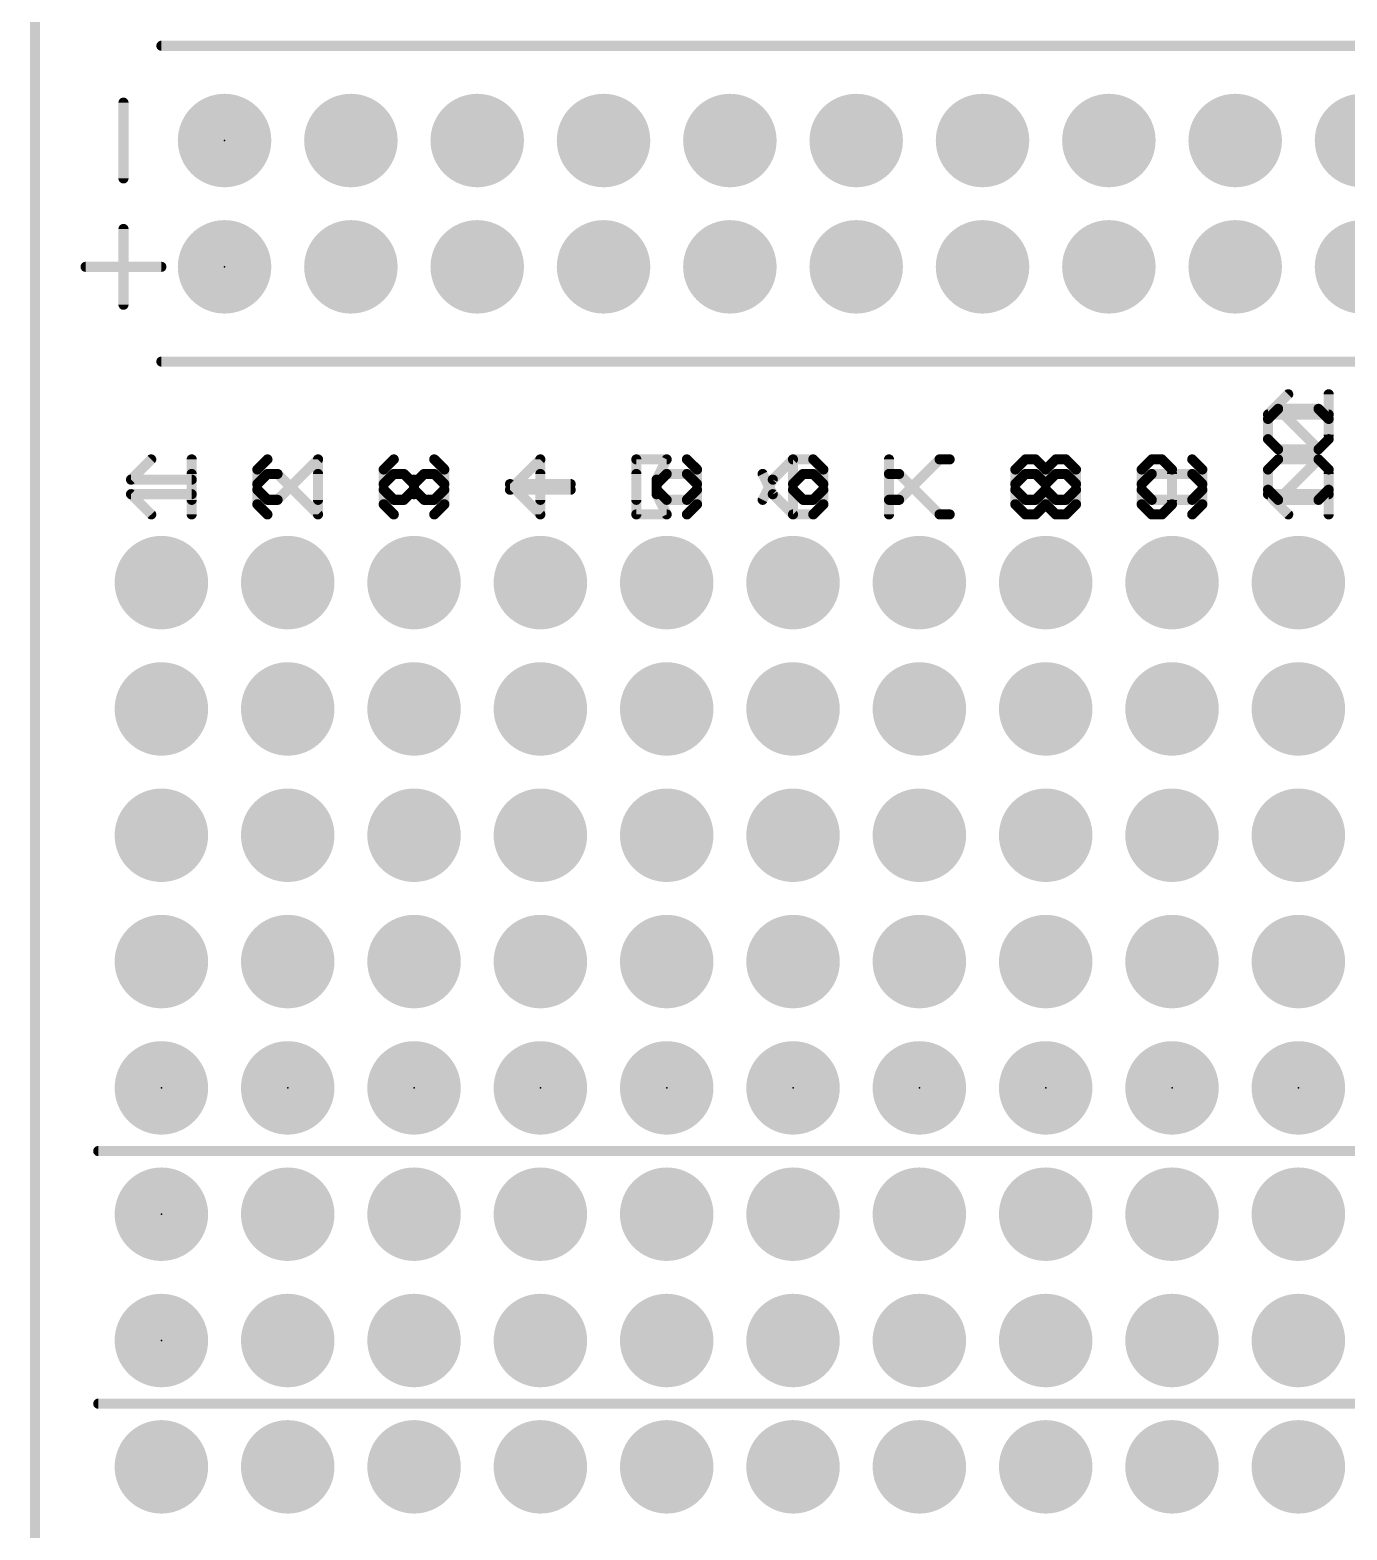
# Model space of a CAD drawing. Extents: x 0 to 108, y -11 to 121.
# Drawn here: x -0.1 to 26.38, y 46.99 to 77.15 of the extents above; entities that cross this region are included whole.
import ezdxf

# ---------------------------------------------------------------- set-up
doc = ezdxf.new("R2010")
doc.units = 0
for name, color, linetype in [('17', 110, 'CONTINUOUS'), ('20', 53, 'CONTINUOUS'), ('21', 41, 'CONTINUOUS'), ('22', 40, 'CONTINUOUS'), ('23', 53, 'CONTINUOUS'), ('51', 53, 'CONTINUOUS')]:
    doc.layers.add(name, color=color, linetype=linetype)

# ---------------------------------------------------------------- blocks, each defined once
blk = doc.blocks.new('RECT')
blk.add_solid([(-0.5, -0.5), (0.5, -0.5), (-0.5, 0.5), (0.5, 0.5)])
blk = doc.blocks.new('ROUNDP')
at = {"const_width": 0.5}
blk.add_lwpolyline([(0, -0.25, 1), (0, 0.25, 1), (0, -0.25)], format="xyb", dxfattribs=at)

msp = doc.modelspace()

# ---------------------------------------------------------------- linework, layer by layer
at = {"layer": '20', "const_width": 0.2032}
msp.add_lwpolyline([(0, 102.344), (0, 22.1161)], dxfattribs=at)
at = {"layer": '21', "const_width": 0.2032}
for points in [[(78.74, 76.835), (2.54, 76.835)], [(1.778, 75.692), (1.778, 74.168)], [(1.778, 73.152), (1.778, 71.628)], [(1.016, 72.39), (2.54, 72.39)], [(78.74, 70.485), (2.54, 70.485)], [(24.7894, 69.3314), (24.9927, 69.5348)], [(24.7894, 68.9247), (24.7894, 69.3314)], [(24.9927, 69.5348), (25.8062, 69.5348)], [(25.8062, 68.7213), (24.9927, 69.5348)], [(25.8062, 69.5348), (26.0096, 69.3314)], [(26.0096, 69.3314), (26.0096, 68.9247)], [(24.9927, 68.7213), (24.7894, 68.9247)], [(25.8062, 68.7213), (24.9927, 68.7213)], [(26.0096, 68.9247), (25.8062, 68.7213)], [(3.1496, 67.4116), (3.1496, 68.2251)], [(4.6727, 68.2251), (4.4694, 68.0217)], [(4.8761, 68.2251), (4.6727, 68.2251)], [(5.6896, 67.4116), (4.8761, 68.2251)], [(5.6896, 68.2251), (5.6896, 67.4116)], [(7.0094, 68.0217), (7.2127, 68.2251)], [(7.2127, 68.2251), (7.4161, 68.2251)], [(7.4161, 68.2251), (7.6195, 68.0217)], [(7.6195, 68.0217), (7.8229, 68.2251)], [(7.8229, 68.2251), (8.0262, 68.2251)], [(8.0262, 68.2251), (8.2296, 68.0217)], [(10.1595, 67.4116), (10.1595, 68.2251)], [(12.0894, 68.2251), (12.0894, 67.4116)], [(12.4961, 68.0217), (12.6995, 68.2251)], [(12.6995, 68.2251), (13.1062, 68.2251)], [(13.1062, 68.2251), (13.3096, 68.0217)], [(14.6294, 68.2251), (14.8327, 67.8183)], [(15.4429, 68.2251), (15.2395, 68.0217)], [(15.6462, 68.2251), (15.4429, 68.2251)], [(15.8496, 68.0217), (15.6462, 68.2251)], [(17.1694, 67.4116), (17.1694, 68.2251)], [(17.1694, 68.2251), (17.3727, 68.2251)], [(17.3727, 68.2251), (18.1862, 67.4116)], [(19.7094, 68.0217), (19.9127, 68.2251)], [(19.9127, 68.2251), (20.1161, 68.2251)], [(20.1161, 68.2251), (20.3195, 68.0217)], [(20.3195, 68.0217), (20.5229, 68.2251)], [(20.5229, 68.2251), (20.7262, 68.2251)], [(20.7262, 68.2251), (20.9296, 68.0217)], [(22.4527, 68.2251), (22.2494, 68.0217)], [(23.2662, 68.2251), (22.4527, 68.2251)], [(22.8595, 67.615), (22.8595, 68.2251)], [(23.4696, 68.0217), (23.2662, 68.2251)], [(26.0096, 67.4116), (26.0096, 68.2251)], [(2.3361, 67.4116), (1.9294, 67.8183)], [(1.9294, 67.8183), (3.1496, 67.8183)], [(4.4694, 68.0217), (4.4694, 67.615)], [(7.0094, 67.615), (7.0094, 68.0217)], [(7.6195, 68.0217), (7.6195, 67.8183)], [(8.2296, 68.0217), (8.2296, 67.615)], [(10.7696, 68.0217), (9.5494, 68.0217)], [(9.5494, 68.0217), (10.1595, 67.4116)], [(12.4961, 67.8183), (12.4961, 68.0217)], [(12.6995, 67.4116), (12.4961, 67.8183)], [(13.3096, 68.0217), (13.3096, 67.615)], [(14.8327, 67.8183), (15.2395, 67.4116)], [(15.2395, 68.0217), (15.2395, 67.4116)], [(15.8496, 67.615), (15.8496, 68.0217)], [(19.7094, 67.615), (19.7094, 68.0217)], [(20.3195, 67.615), (20.3195, 68.0217)], [(20.9296, 68.0217), (20.9296, 67.615)], [(22.2494, 68.0217), (22.2494, 67.615)], [(23.4696, 67.615), (23.4696, 68.0217)], [(25.1961, 67.4116), (24.7894, 67.8183)], [(24.7894, 67.8183), (26.0096, 67.8183)], [(4.4694, 67.615), (4.6727, 67.4116)], [(7.2127, 67.4116), (7.0094, 67.615)], [(8.2296, 67.615), (8.0262, 67.4116)], [(13.3096, 67.615), (13.1062, 67.4116)], [(15.6462, 67.4116), (15.8496, 67.615)], [(19.9127, 67.4116), (19.7094, 67.615)], [(20.3195, 67.615), (20.1161, 67.4116)], [(20.5229, 67.4116), (20.3195, 67.615)], [(20.9296, 67.615), (20.7262, 67.4116)], [(22.2494, 67.615), (22.4527, 67.4116)], [(22.6561, 67.4116), (22.8595, 67.615)], [(23.2662, 67.4116), (23.4696, 67.615)], [(12.0894, 67.4116), (12.6995, 67.4116)], [(15.2395, 67.4116), (15.6462, 67.4116)], [(18.1862, 67.4116), (18.3896, 67.4116)], [(20.1161, 67.4116), (19.9127, 67.4116)], [(20.7262, 67.4116), (20.5229, 67.4116)], [(22.4527, 67.4116), (22.6561, 67.4116)], [(77.47, 54.61), (1.27, 54.61)], [(77.47, 49.53), (1.27, 49.53)]]:
    msp.add_lwpolyline(points, dxfattribs=at)
at = {"layer": '21', "const_width": 0.1016}
for points in [[(2.54, 76.8858, 1), (2.54, 76.7842)], [(1.8288, 75.692, 1), (1.7272, 75.692)], [(1.7272, 74.168, 1), (1.8288, 74.168)], [(1.8288, 73.152, 1), (1.7272, 73.152)], [(1.016, 72.4408, 1), (1.016, 72.3392)], [(2.54, 72.3392, 1), (2.54, 72.4408)], [(1.7272, 71.628, 1), (1.8288, 71.628)], [(2.54, 70.5358, 1), (2.54, 70.4342)], [(24.7534, 69.3674, 1), (24.8253, 69.2955)], [(24.8402, 69.3314, 1), (24.7386, 69.3314)], [(24.9927, 69.5856, 1), (24.9927, 69.484)], [(25.0287, 69.5707, 1), (24.9568, 69.4989)], [(25.0287, 69.4989, 1), (24.9568, 69.5707)], [(25.8421, 69.5707, 1), (25.7703, 69.4989)], [(25.8062, 69.484, 1), (25.8062, 69.5856)], [(26.0604, 69.3314, 1), (25.9588, 69.3314)], [(25.9737, 69.2955, 1), (26.0455, 69.3674)], [(24.8253, 68.9606, 1), (24.7534, 68.8888)], [(24.7386, 68.9247, 1), (24.8402, 68.9247)], [(24.9927, 68.7721, 1), (24.9927, 68.6705)], [(24.9568, 68.6854, 1), (25.0287, 68.7572)], [(25.7703, 68.7572, 1), (25.8421, 68.6854)], [(25.7703, 68.6854, 1), (25.8421, 68.7572)], [(25.8062, 68.6705, 1), (25.8062, 68.7721)], [(25.9588, 68.9247, 1), (26.0604, 68.9247)], [(26.0455, 68.8888, 1), (25.9737, 68.9606)], [(3.2004, 68.2251, 1), (3.0988, 68.2251)], [(4.6727, 68.2759, 1), (4.6727, 68.1743)], [(4.7087, 68.1892, 1), (4.6368, 68.261)], [(4.912, 68.261, 1), (4.8402, 68.1892)], [(4.8761, 68.1743, 1), (4.8761, 68.2759)], [(5.7404, 68.2251, 1), (5.6388, 68.2251)], [(7.2127, 68.2759, 1), (7.2127, 68.1743)], [(7.2487, 68.1892, 1), (7.1768, 68.261)], [(7.452, 68.261, 1), (7.3802, 68.1892)], [(7.4161, 68.1743, 1), (7.4161, 68.2759)], [(7.8229, 68.2759, 1), (7.8229, 68.1743)], [(7.8588, 68.1892, 1), (7.7869, 68.261)], [(8.0621, 68.261, 1), (7.9903, 68.1892)], [(8.0262, 68.1743, 1), (8.0262, 68.2759)], [(10.2103, 68.2251, 1), (10.1087, 68.2251)], [(12.1402, 68.2251, 1), (12.0386, 68.2251)], [(12.6995, 68.2759, 1), (12.6995, 68.1743)], [(12.7354, 68.1892, 1), (12.6636, 68.261)], [(13.1421, 68.261, 1), (13.0703, 68.1892)], [(13.1062, 68.1743, 1), (13.1062, 68.2759)], [(14.6748, 68.2478, 1), (14.5839, 68.2024)], [(15.4429, 68.2759, 1), (15.4429, 68.1743)], [(15.4788, 68.1892, 1), (15.4069, 68.261)], [(15.6821, 68.261, 1), (15.6103, 68.1892)], [(15.6462, 68.1743, 1), (15.6462, 68.2759)], [(17.2202, 68.2251, 1), (17.1186, 68.2251)], [(17.1694, 68.2759, 1), (17.1694, 68.1743)], [(17.4087, 68.261, 1), (17.3368, 68.1892)], [(17.3727, 68.1743, 1), (17.3727, 68.2759)], [(19.9127, 68.2759, 1), (19.9127, 68.1743)], [(19.9487, 68.1892, 1), (19.8768, 68.261)], [(20.152, 68.261, 1), (20.0802, 68.1892)], [(20.1161, 68.1743, 1), (20.1161, 68.2759)], [(20.5229, 68.2759, 1), (20.5229, 68.1743)], [(20.5588, 68.1892, 1), (20.4869, 68.261)], [(20.7621, 68.261, 1), (20.6903, 68.1892)], [(20.7262, 68.1743, 1), (20.7262, 68.2759)], [(22.4527, 68.2759, 1), (22.4527, 68.1743)], [(22.4887, 68.1892, 1), (22.4168, 68.261)], [(22.9103, 68.2251, 1), (22.8087, 68.2251)], [(23.3021, 68.261, 1), (23.2303, 68.1892)], [(23.2662, 68.1743, 1), (23.2662, 68.2759)], [(26.0604, 68.2251, 1), (25.9588, 68.2251)], [(1.9653, 67.8543, 1), (1.8934, 67.7824)], [(1.9294, 67.8691, 1), (1.9294, 67.7675)], [(3.1496, 67.7675, 1), (3.1496, 67.8691)], [(4.4334, 68.0576, 1), (4.5053, 67.9858)], [(4.5202, 68.0217, 1), (4.4186, 68.0217)], [(6.9734, 68.0576, 1), (7.0453, 67.9858)], [(7.0602, 68.0217, 1), (6.9586, 68.0217)], [(7.6703, 68.0217, 1), (7.5687, 68.0217)], [(7.5836, 68.0576, 1), (7.6554, 67.9858)], [(7.5687, 67.8183, 1), (7.6703, 67.8183)], [(7.5836, 67.9858, 1), (7.6554, 68.0576)], [(8.2804, 68.0217, 1), (8.1788, 68.0217)], [(8.1937, 67.9858, 1), (8.2655, 68.0576)], [(9.5853, 68.0576, 1), (9.5134, 67.9858)], [(9.5494, 68.0725, 1), (9.5494, 67.9709)], [(10.7696, 67.9709, 1), (10.7696, 68.0725)], [(12.5469, 68.0217, 1), (12.4453, 68.0217)], [(12.4602, 68.0576, 1), (12.532, 67.9858)], [(12.5415, 67.8411, 1), (12.4507, 67.7956)], [(12.4453, 67.8183, 1), (12.5469, 67.8183)], [(13.3604, 68.0217, 1), (13.2588, 68.0217)], [(13.2737, 67.9858, 1), (13.3455, 68.0576)], [(14.8687, 67.8543, 1), (14.7968, 67.7824)], [(14.7873, 67.7956, 1), (14.8782, 67.8411)], [(15.2903, 68.0217, 1), (15.1887, 68.0217)], [(15.2036, 68.0576, 1), (15.2754, 67.9858)], [(15.9004, 68.0217, 1), (15.7988, 68.0217)], [(15.8137, 67.9858, 1), (15.8855, 68.0576)], [(19.6734, 68.0576, 1), (19.7453, 67.9858)], [(19.7602, 68.0217, 1), (19.6586, 68.0217)], [(20.3703, 68.0217, 1), (20.2687, 68.0217)], [(20.2836, 68.0576, 1), (20.3554, 67.9858)], [(20.2836, 67.9858, 1), (20.3554, 68.0576)], [(20.9804, 68.0217, 1), (20.8788, 68.0217)], [(20.8937, 67.9858, 1), (20.9655, 68.0576)], [(22.2134, 68.0576, 1), (22.2853, 67.9858)], [(22.3002, 68.0217, 1), (22.1986, 68.0217)], [(23.5204, 68.0217, 1), (23.4188, 68.0217)], [(23.4337, 67.9858, 1), (23.5055, 68.0576)], [(24.8253, 67.8543, 1), (24.7534, 67.7824)], [(24.7894, 67.8691, 1), (24.7894, 67.7675)], [(26.0096, 67.7675, 1), (26.0096, 67.8691)], [(4.5053, 67.6509, 1), (4.4334, 67.5791)], [(4.4186, 67.615, 1), (4.5202, 67.615)], [(7.0453, 67.6509, 1), (6.9734, 67.5791)], [(6.9586, 67.615, 1), (7.0602, 67.615)], [(8.1788, 67.615, 1), (8.2804, 67.615)], [(8.2655, 67.5791, 1), (8.1937, 67.6509)], [(13.2588, 67.615, 1), (13.3604, 67.615)], [(13.3455, 67.5791, 1), (13.2737, 67.6509)], [(15.7988, 67.615, 1), (15.9004, 67.615)], [(15.8855, 67.5791, 1), (15.8137, 67.6509)], [(19.7453, 67.6509, 1), (19.6734, 67.5791)], [(19.6586, 67.615, 1), (19.7602, 67.615)], [(20.3554, 67.6509, 1), (20.2836, 67.5791)], [(20.2687, 67.615, 1), (20.3703, 67.615)], [(20.3554, 67.5791, 1), (20.2836, 67.6509)], [(20.8788, 67.615, 1), (20.9804, 67.615)], [(20.9655, 67.5791, 1), (20.8937, 67.6509)], [(22.2853, 67.6509, 1), (22.2134, 67.5791)], [(22.1986, 67.615, 1), (22.3002, 67.615)], [(22.8087, 67.615, 1), (22.9103, 67.615)], [(22.8954, 67.5791, 1), (22.8236, 67.6509)], [(23.4188, 67.615, 1), (23.5204, 67.615)], [(23.5055, 67.5791, 1), (23.4337, 67.6509)], [(2.3002, 67.3757, 1), (2.372, 67.4475)], [(3.0988, 67.4116, 1), (3.2004, 67.4116)], [(4.6368, 67.3757, 1), (4.7087, 67.4475)], [(5.6388, 67.4116, 1), (5.7404, 67.4116)], [(5.6537, 67.3757, 1), (5.7255, 67.4475)], [(7.1768, 67.3757, 1), (7.2487, 67.4475)], [(7.9903, 67.4475, 1), (8.0621, 67.3757)], [(10.1087, 67.4116, 1), (10.2103, 67.4116)], [(10.1236, 67.3757, 1), (10.1954, 67.4475)], [(12.0894, 67.4624, 1), (12.0894, 67.3608)], [(12.0386, 67.4116, 1), (12.1402, 67.4116)], [(12.654, 67.3889, 1), (12.7449, 67.4343)], [(12.6995, 67.3608, 1), (12.6995, 67.4624)], [(13.0703, 67.4475, 1), (13.1421, 67.3757)], [(15.2395, 67.4624, 1), (15.2395, 67.3608)], [(15.1887, 67.4116, 1), (15.2903, 67.4116)], [(15.2036, 67.3757, 1), (15.2754, 67.4475)], [(15.6103, 67.4475, 1), (15.6821, 67.3757)], [(15.6462, 67.3608, 1), (15.6462, 67.4624)], [(17.1186, 67.4116, 1), (17.2202, 67.4116)], [(18.1862, 67.4624, 1), (18.1862, 67.3608)], [(18.1503, 67.3757, 1), (18.2221, 67.4475)], [(18.3896, 67.3608, 1), (18.3896, 67.4624)], [(19.9127, 67.4624, 1), (19.9127, 67.3608)], [(19.8768, 67.3757, 1), (19.9487, 67.4475)], [(20.0802, 67.4475, 1), (20.152, 67.3757)], [(20.1161, 67.3608, 1), (20.1161, 67.4624)], [(20.5229, 67.4624, 1), (20.5229, 67.3608)], [(20.4869, 67.3757, 1), (20.5588, 67.4475)], [(20.6903, 67.4475, 1), (20.7621, 67.3757)], [(20.7262, 67.3608, 1), (20.7262, 67.4624)], [(22.4527, 67.4624, 1), (22.4527, 67.3608)], [(22.4168, 67.3757, 1), (22.4887, 67.4475)], [(22.6202, 67.4475, 1), (22.692, 67.3757)], [(22.6561, 67.3608, 1), (22.6561, 67.4624)], [(23.2303, 67.4475, 1), (23.3021, 67.3757)], [(25.1602, 67.3757, 1), (25.232, 67.4475)], [(25.9588, 67.4116, 1), (26.0604, 67.4116)], [(1.27, 54.6608, 1), (1.27, 54.5592)], [(1.27, 49.5808, 1), (1.27, 49.4792)]]:
    msp.add_lwpolyline(points, format="xyb", dxfattribs=at)
at = {"layer": '22', "const_width": 0.2032}
for points in [[(2.54, 76.835), (78.74, 76.835)], [(1.778, 75.692), (1.778, 74.168)], [(1.778, 73.152), (1.778, 71.628)], [(2.54, 72.39), (1.016, 72.39)], [(2.54, 70.485), (78.74, 70.485)], [(25.1961, 69.8279), (24.7894, 69.4211)], [(26.0096, 69.8279), (26.0096, 69.0144)], [(24.7894, 69.4211), (26.0096, 69.4211)], [(2.3361, 68.5181), (1.9294, 68.1114)], [(3.1496, 68.5181), (3.1496, 67.7046)], [(4.4694, 68.3148), (4.6727, 68.5181)], [(5.6896, 68.5181), (4.8761, 67.7046)], [(5.6896, 67.7046), (5.6896, 68.5181)], [(7.2127, 68.5181), (7.0094, 68.3148)], [(8.2296, 68.3148), (8.0262, 68.5181)], [(9.5494, 67.908), (10.1595, 68.5181)], [(10.1595, 68.5181), (10.1595, 67.7046)], [(12.0894, 67.7046), (12.0894, 68.5181)], [(12.0894, 68.5181), (12.6995, 68.5181)], [(12.6995, 68.5181), (12.4961, 68.1114)], [(13.3096, 68.3148), (13.1062, 68.5181)], [(14.8327, 68.1114), (15.2395, 68.5181)], [(15.2395, 68.5181), (15.6462, 68.5181)], [(15.2395, 67.908), (15.2395, 68.5181)], [(15.6462, 68.5181), (15.8496, 68.3148)], [(17.1694, 68.5181), (17.1694, 67.7046)], [(17.3727, 67.7046), (18.1862, 68.5181)], [(18.1862, 68.5181), (18.3896, 68.5181)], [(19.9127, 68.5181), (19.7094, 68.3148)], [(20.1161, 68.5181), (19.9127, 68.5181)], [(20.3195, 68.3148), (20.1161, 68.5181)], [(20.5229, 68.5181), (20.3195, 68.3148)], [(20.7262, 68.5181), (20.5229, 68.5181)], [(20.9296, 68.3148), (20.7262, 68.5181)], [(22.2494, 68.3148), (22.4527, 68.5181)], [(22.4527, 68.5181), (22.6561, 68.5181)], [(22.6561, 68.5181), (22.8595, 68.3148)], [(23.2662, 68.5181), (23.4696, 68.3148)], [(24.9927, 68.5181), (24.7894, 68.3148)], [(25.8062, 68.5181), (24.9927, 68.5181)], [(25.8062, 68.5181), (24.9927, 67.7046)], [(26.0096, 68.3148), (25.8062, 68.5181)], [(1.9294, 68.1114), (3.1496, 68.1114)], [(4.4694, 67.908), (4.4694, 68.3148)], [(7.0094, 68.3148), (7.0094, 67.908)], [(7.6195, 67.908), (7.6195, 68.1114)], [(8.2296, 67.908), (8.2296, 68.3148)], [(12.4961, 68.1114), (12.4961, 67.908)], [(13.3096, 67.908), (13.3096, 68.3148)], [(14.6294, 67.7046), (14.8327, 68.1114)], [(15.8496, 68.3148), (15.8496, 67.908)], [(19.7094, 68.3148), (19.7094, 67.908)], [(20.3195, 68.3148), (20.3195, 67.908)], [(20.9296, 67.908), (20.9296, 68.3148)], [(22.2494, 67.908), (22.2494, 68.3148)], [(22.8595, 68.3148), (22.8595, 67.7046)], [(23.4696, 68.3148), (23.4696, 67.908)], [(24.7894, 68.3148), (24.7894, 67.908)], [(26.0096, 67.908), (26.0096, 68.3148)], [(4.6727, 67.7046), (4.4694, 67.908)], [(7.0094, 67.908), (7.2127, 67.7046)], [(7.4161, 67.7046), (7.6195, 67.908)], [(7.6195, 67.908), (7.8229, 67.7046)], [(8.0262, 67.7046), (8.2296, 67.908)], [(10.7696, 67.908), (9.5494, 67.908)], [(12.4961, 67.908), (12.6995, 67.7046)], [(13.1062, 67.7046), (13.3096, 67.908)], [(15.4429, 67.7046), (15.2395, 67.908)], [(15.8496, 67.908), (15.6462, 67.7046)], [(19.7094, 67.908), (19.9127, 67.7046)], [(20.1161, 67.7046), (20.3195, 67.908)], [(20.3195, 67.908), (20.5229, 67.7046)], [(20.7262, 67.7046), (20.9296, 67.908)], [(22.4527, 67.7046), (22.2494, 67.908)], [(23.4696, 67.908), (23.2662, 67.7046)], [(24.7894, 67.908), (24.9927, 67.7046)], [(25.8062, 67.7046), (26.0096, 67.908)], [(4.8761, 67.7046), (4.6727, 67.7046)], [(7.2127, 67.7046), (7.4161, 67.7046)], [(7.8229, 67.7046), (8.0262, 67.7046)], [(12.6995, 67.7046), (13.1062, 67.7046)], [(15.6462, 67.7046), (15.4429, 67.7046)], [(17.1694, 67.7046), (17.3727, 67.7046)], [(19.9127, 67.7046), (20.1161, 67.7046)], [(20.5229, 67.7046), (20.7262, 67.7046)], [(23.2662, 67.7046), (22.4527, 67.7046)], [(24.9927, 67.7046), (25.8062, 67.7046)], [(1.27, 54.61), (77.47, 54.61)], [(1.27, 49.53), (77.47, 49.53)]]:
    msp.add_lwpolyline(points, dxfattribs=at)
at = {"layer": '22', "const_width": 0.1016}
for points in [[(2.54, 76.8858, 1), (2.54, 76.7842)], [(1.8288, 75.692, 1), (1.7272, 75.692)], [(1.7272, 74.168, 1), (1.8288, 74.168)], [(1.8288, 73.152, 1), (1.7272, 73.152)], [(1.016, 72.4408, 1), (1.016, 72.3392)], [(2.54, 72.3392, 1), (2.54, 72.4408)], [(1.7272, 71.628, 1), (1.8288, 71.628)], [(2.54, 70.5358, 1), (2.54, 70.4342)], [(25.232, 69.7919, 1), (25.1602, 69.8638)], [(26.0604, 69.8279, 1), (25.9588, 69.8279)], [(24.7534, 69.457, 1), (24.8253, 69.3852)], [(24.7894, 69.4719, 1), (24.7894, 69.3703)], [(26.0096, 69.3703, 1), (26.0096, 69.4719)], [(25.9588, 69.0144, 1), (26.0604, 69.0144)], [(2.372, 68.4822, 1), (2.3002, 68.554)], [(3.2004, 68.5181, 1), (3.0988, 68.5181)], [(4.7087, 68.4822, 1), (4.6368, 68.554)], [(5.7404, 68.5181, 1), (5.6388, 68.5181)], [(5.7255, 68.4822, 1), (5.6537, 68.554)], [(7.2487, 68.4822, 1), (7.1768, 68.554)], [(8.0621, 68.554, 1), (7.9903, 68.4822)], [(10.2103, 68.5181, 1), (10.1087, 68.5181)], [(10.1954, 68.4822, 1), (10.1236, 68.554)], [(12.1402, 68.5181, 1), (12.0386, 68.5181)], [(12.0894, 68.5689, 1), (12.0894, 68.4673)], [(12.7449, 68.4954, 1), (12.654, 68.5408)], [(12.6995, 68.4673, 1), (12.6995, 68.5689)], [(13.1421, 68.554, 1), (13.0703, 68.4822)], [(15.2395, 68.5689, 1), (15.2395, 68.4673)], [(15.2903, 68.5181, 1), (15.1887, 68.5181)], [(15.2754, 68.4822, 1), (15.2036, 68.554)], [(15.6821, 68.554, 1), (15.6103, 68.4822)], [(15.6462, 68.4673, 1), (15.6462, 68.5689)], [(17.2202, 68.5181, 1), (17.1186, 68.5181)], [(18.1862, 68.5689, 1), (18.1862, 68.4673)], [(18.2221, 68.4822, 1), (18.1503, 68.554)], [(18.3896, 68.4673, 1), (18.3896, 68.5689)], [(19.9127, 68.5689, 1), (19.9127, 68.4673)], [(19.9487, 68.4822, 1), (19.8768, 68.554)], [(20.152, 68.554, 1), (20.0802, 68.4822)], [(20.1161, 68.4673, 1), (20.1161, 68.5689)], [(20.5229, 68.5689, 1), (20.5229, 68.4673)], [(20.5588, 68.4822, 1), (20.4869, 68.554)], [(20.7621, 68.554, 1), (20.6903, 68.4822)], [(20.7262, 68.4673, 1), (20.7262, 68.5689)], [(22.4527, 68.5689, 1), (22.4527, 68.4673)], [(22.4887, 68.4822, 1), (22.4168, 68.554)], [(22.692, 68.554, 1), (22.6202, 68.4822)], [(22.6561, 68.4673, 1), (22.6561, 68.5689)], [(23.3021, 68.554, 1), (23.2303, 68.4822)], [(24.9927, 68.5689, 1), (24.9927, 68.4673)], [(25.0287, 68.4822, 1), (24.9568, 68.554)], [(25.8421, 68.554, 1), (25.7703, 68.4822)], [(25.8421, 68.4822, 1), (25.7703, 68.554)], [(25.8062, 68.4673, 1), (25.8062, 68.5689)], [(1.8934, 68.1473, 1), (1.9653, 68.0755)], [(1.9294, 68.1622, 1), (1.9294, 68.0606)], [(3.1496, 68.0606, 1), (3.1496, 68.1622)], [(4.4334, 68.3507, 1), (4.5053, 68.2788)], [(4.5202, 68.3148, 1), (4.4186, 68.3148)], [(6.9734, 68.3507, 1), (7.0453, 68.2788)], [(7.0602, 68.3148, 1), (6.9586, 68.3148)], [(7.6703, 68.1114, 1), (7.5687, 68.1114)], [(8.2804, 68.3148, 1), (8.1788, 68.3148)], [(8.1937, 68.2788, 1), (8.2655, 68.3507)], [(12.5469, 68.1114, 1), (12.4453, 68.1114)], [(12.4507, 68.1341, 1), (12.5415, 68.0887)], [(13.3604, 68.3148, 1), (13.2588, 68.3148)], [(13.2737, 68.2788, 1), (13.3455, 68.3507)], [(14.7968, 68.1473, 1), (14.8687, 68.0755)], [(14.8782, 68.0887, 1), (14.7873, 68.1341)], [(15.9004, 68.3148, 1), (15.7988, 68.3148)], [(15.8137, 68.2788, 1), (15.8855, 68.3507)], [(19.6734, 68.3507, 1), (19.7453, 68.2788)], [(19.7602, 68.3148, 1), (19.6586, 68.3148)], [(20.3703, 68.3148, 1), (20.2687, 68.3148)], [(20.2836, 68.3507, 1), (20.3554, 68.2788)], [(20.2836, 68.2788, 1), (20.3554, 68.3507)], [(20.9804, 68.3148, 1), (20.8788, 68.3148)], [(20.8937, 68.2788, 1), (20.9655, 68.3507)], [(22.2134, 68.3507, 1), (22.2853, 68.2788)], [(22.3002, 68.3148, 1), (22.1986, 68.3148)], [(22.9103, 68.3148, 1), (22.8087, 68.3148)], [(22.8236, 68.2788, 1), (22.8954, 68.3507)], [(23.5204, 68.3148, 1), (23.4188, 68.3148)], [(23.4337, 68.2788, 1), (23.5055, 68.3507)], [(24.7534, 68.3507, 1), (24.8253, 68.2788)], [(24.8402, 68.3148, 1), (24.7386, 68.3148)], [(26.0604, 68.3148, 1), (25.9588, 68.3148)], [(25.9737, 68.2788, 1), (26.0455, 68.3507)], [(4.5053, 67.9439, 1), (4.4334, 67.8721)], [(4.4186, 67.908, 1), (4.5202, 67.908)], [(7.0453, 67.9439, 1), (6.9734, 67.8721)], [(6.9586, 67.908, 1), (7.0602, 67.908)], [(7.6554, 67.9439, 1), (7.5836, 67.8721)], [(7.5687, 67.908, 1), (7.6703, 67.908)], [(7.6554, 67.8721, 1), (7.5836, 67.9439)], [(8.1788, 67.908, 1), (8.2804, 67.908)], [(8.2655, 67.8721, 1), (8.1937, 67.9439)], [(9.5134, 67.9439, 1), (9.5853, 67.8721)], [(9.5494, 67.9588, 1), (9.5494, 67.8572)], [(10.7696, 67.8572, 1), (10.7696, 67.9588)], [(12.532, 67.9439, 1), (12.4602, 67.8721)], [(12.4453, 67.908, 1), (12.5469, 67.908)], [(13.2588, 67.908, 1), (13.3604, 67.908)], [(13.3455, 67.8721, 1), (13.2737, 67.9439)], [(15.2754, 67.9439, 1), (15.2036, 67.8721)], [(15.1887, 67.908, 1), (15.2903, 67.908)], [(15.7988, 67.908, 1), (15.9004, 67.908)], [(15.8855, 67.8721, 1), (15.8137, 67.9439)], [(19.7453, 67.9439, 1), (19.6734, 67.8721)], [(19.6586, 67.908, 1), (19.7602, 67.908)], [(20.3554, 67.9439, 1), (20.2836, 67.8721)], [(20.2687, 67.908, 1), (20.3703, 67.908)], [(20.3554, 67.8721, 1), (20.2836, 67.9439)], [(20.8788, 67.908, 1), (20.9804, 67.908)], [(20.9655, 67.8721, 1), (20.8937, 67.9439)], [(22.2853, 67.9439, 1), (22.2134, 67.8721)], [(22.1986, 67.908, 1), (22.3002, 67.908)], [(23.4188, 67.908, 1), (23.5204, 67.908)], [(23.5055, 67.8721, 1), (23.4337, 67.9439)], [(24.8253, 67.9439, 1), (24.7534, 67.8721)], [(24.7386, 67.908, 1), (24.8402, 67.908)], [(25.9588, 67.908, 1), (26.0604, 67.908)], [(26.0455, 67.8721, 1), (25.9737, 67.9439)], [(3.0988, 67.7046, 1), (3.2004, 67.7046)], [(4.6727, 67.7554, 1), (4.6727, 67.6538)], [(4.6368, 67.6687, 1), (4.7087, 67.7406)], [(4.8402, 67.7406, 1), (4.912, 67.6687)], [(4.8761, 67.6538, 1), (4.8761, 67.7554)], [(5.6388, 67.7046, 1), (5.7404, 67.7046)], [(7.2127, 67.7554, 1), (7.2127, 67.6538)], [(7.1768, 67.6687, 1), (7.2487, 67.7406)], [(7.3802, 67.7406, 1), (7.452, 67.6687)], [(7.4161, 67.6538, 1), (7.4161, 67.7554)], [(7.8229, 67.7554, 1), (7.8229, 67.6538)], [(7.7869, 67.6687, 1), (7.8588, 67.7406)], [(7.9903, 67.7406, 1), (8.0621, 67.6687)], [(8.0262, 67.6538, 1), (8.0262, 67.7554)], [(10.1087, 67.7046, 1), (10.2103, 67.7046)], [(12.0386, 67.7046, 1), (12.1402, 67.7046)], [(12.6995, 67.7554, 1), (12.6995, 67.6538)], [(12.6636, 67.6687, 1), (12.7354, 67.7406)], [(13.0703, 67.7406, 1), (13.1421, 67.6687)], [(13.1062, 67.6538, 1), (13.1062, 67.7554)], [(14.5839, 67.7273, 1), (14.6748, 67.6819)], [(15.4429, 67.7554, 1), (15.4429, 67.6538)], [(15.4069, 67.6687, 1), (15.4788, 67.7406)], [(15.6103, 67.7406, 1), (15.6821, 67.6687)], [(15.6462, 67.6538, 1), (15.6462, 67.7554)], [(17.1694, 67.7554, 1), (17.1694, 67.6538)], [(17.1186, 67.7046, 1), (17.2202, 67.7046)], [(17.3368, 67.7406, 1), (17.4087, 67.6687)], [(17.3727, 67.6538, 1), (17.3727, 67.7554)], [(19.9127, 67.7554, 1), (19.9127, 67.6538)], [(19.8768, 67.6687, 1), (19.9487, 67.7406)], [(20.0802, 67.7406, 1), (20.152, 67.6687)], [(20.1161, 67.6538, 1), (20.1161, 67.7554)], [(20.5229, 67.7554, 1), (20.5229, 67.6538)], [(20.4869, 67.6687, 1), (20.5588, 67.7406)], [(20.6903, 67.7406, 1), (20.7621, 67.6687)], [(20.7262, 67.6538, 1), (20.7262, 67.7554)], [(22.4527, 67.7554, 1), (22.4527, 67.6538)], [(22.4168, 67.6687, 1), (22.4887, 67.7406)], [(22.8087, 67.7046, 1), (22.9103, 67.7046)], [(23.2303, 67.7406, 1), (23.3021, 67.6687)], [(23.2662, 67.6538, 1), (23.2662, 67.7554)], [(24.9927, 67.7554, 1), (24.9927, 67.6538)], [(24.9568, 67.7406, 1), (25.0287, 67.6687)], [(24.9568, 67.6687, 1), (25.0287, 67.7406)], [(25.7703, 67.7406, 1), (25.8421, 67.6687)], [(25.8062, 67.6538, 1), (25.8062, 67.7554)], [(1.27, 54.6608, 1), (1.27, 54.5592)], [(1.27, 49.5808, 1), (1.27, 49.4792)]]:
    msp.add_lwpolyline(points, format="xyb", dxfattribs=at)
at = {"layer": '23'}
for p in [(3.81, 74.93), (3.81, 72.39), (2.54, 55.88), (5.08, 55.88), (7.62, 55.88), (10.16, 55.88), (12.7, 55.88), (15.24, 55.88), (17.78, 55.88), (20.32, 55.88), (22.86, 55.88), (25.4, 55.88), (2.54, 53.34), (2.54, 50.8)]:
    msp.add_point(p, dxfattribs=at)

# ---------------------------------------------------------------- block references
at = {"layer": '17', "xscale": 1.8796, "yscale": 1.8796}
for p, rotation in [((3.81, 74.93), 90), ((6.35, 74.93), 90), ((8.89, 74.93), 90), ((11.43, 74.93), 90), ((13.97, 74.93), 90), ((16.51, 74.93), 90), ((19.05, 74.93), 90), ((21.59, 74.93), 90), ((24.13, 74.93), 90), ((26.67, 74.93), 90), ((3.81, 72.39), 90), ((6.35, 72.39), 90), ((8.89, 72.39), 90), ((11.43, 72.39), 90), ((13.97, 72.39), 90), ((16.51, 72.39), 90), ((19.05, 72.39), 90), ((21.59, 72.39), 90), ((24.13, 72.39), 90), ((26.67, 72.39), 90), ((2.54, 66.04), 180), ((5.08, 66.04), 180), ((7.62, 66.04), 180), ((10.16, 66.04), 180), ((12.7, 66.04), 180), ((15.24, 66.04), 180), ((17.78, 66.04), 180), ((20.32, 66.04), 180), ((22.86, 66.04), 180), ((25.4, 66.04), 180), ((2.54, 63.5), 180), ((5.08, 63.5), 180), ((7.62, 63.5), 180), ((10.16, 63.5), 180), ((12.7, 63.5), 180), ((15.24, 63.5), 180), ((17.78, 63.5), 180), ((20.32, 63.5), 180), ((22.86, 63.5), 180), ((25.4, 63.5), 180), ((2.54, 60.96), 180), ((5.08, 60.96), 180), ((7.62, 60.96), 180), ((10.16, 60.96), 180), ((12.7, 60.96), 180), ((15.24, 60.96), 180), ((17.78, 60.96), 180), ((20.32, 60.96), 180), ((22.86, 60.96), 180), ((25.4, 60.96), 180), ((2.54, 58.42), 180), ((5.08, 58.42), 180), ((7.62, 58.42), 180), ((10.16, 58.42), 180), ((12.7, 58.42), 180), ((15.24, 58.42), 180), ((17.78, 58.42), 180), ((20.32, 58.42), 180), ((22.86, 58.42), 180), ((25.4, 58.42), 180), ((2.54, 55.88), 180), ((5.08, 55.88), 180), ((7.62, 55.88), 180), ((10.16, 55.88), 180), ((12.7, 55.88), 180), ((15.24, 55.88), 180), ((17.78, 55.88), 180), ((20.32, 55.88), 180), ((22.86, 55.88), 180), ((25.4, 55.88), 180), ((2.54, 53.34), 90), ((5.08, 53.34), 90), ((7.62, 53.34), 90), ((10.16, 53.34), 90), ((12.7, 53.34), 90), ((15.24, 53.34), 90), ((17.78, 53.34), 90), ((20.32, 53.34), 90), ((22.86, 53.34), 90), ((25.4, 53.34), 90), ((2.54, 50.8), 90), ((5.08, 50.8), 90), ((7.62, 50.8), 90), ((10.16, 50.8), 90), ((12.7, 50.8), 90), ((15.24, 50.8), 90), ((17.78, 50.8), 90), ((20.32, 50.8), 90), ((22.86, 50.8), 90), ((25.4, 50.8), 90), ((2.54, 48.26), 180), ((5.08, 48.26), 180), ((7.62, 48.26), 180), ((10.16, 48.26), 180), ((12.7, 48.26), 180), ((15.24, 48.26), 180), ((17.78, 48.26), 180), ((20.32, 48.26), 180), ((22.86, 48.26), 180), ((25.4, 48.26), 180)]:
    msp.add_blockref('ROUNDP', p, dxfattribs=dict(at, rotation=rotation))
at = {"layer": '51', "xscale": 0.508, "yscale": 0.508}
for p in [(3.81, 74.93), (6.35, 74.93), (8.89, 74.93), (11.43, 74.93), (13.97, 74.93), (16.51, 74.93), (19.05, 74.93), (21.59, 74.93), (24.13, 74.93), (3.81, 72.39), (6.35, 72.39), (8.89, 72.39), (11.43, 72.39), (13.97, 72.39), (16.51, 72.39), (19.05, 72.39), (21.59, 72.39), (24.13, 72.39), (2.54, 53.34), (5.08, 53.34), (7.62, 53.34), (10.16, 53.34), (12.7, 53.34), (15.24, 53.34), (17.78, 53.34), (20.32, 53.34), (22.86, 53.34), (25.4, 53.34), (2.54, 50.8), (5.08, 50.8), (7.62, 50.8), (10.16, 50.8), (12.7, 50.8), (15.24, 50.8), (17.78, 50.8), (20.32, 50.8), (22.86, 50.8), (25.4, 50.8)]:
    msp.add_blockref('RECT', p, dxfattribs=at)
at = {"layer": '51', "xscale": 0.508, "yscale": 0.508, "rotation": 90}
for p in [(2.54, 66.04), (5.08, 66.04), (7.62, 66.04), (10.16, 66.04), (12.7, 66.04), (15.24, 66.04), (17.78, 66.04), (20.32, 66.04), (22.86, 66.04), (25.4, 66.04), (2.54, 63.5), (5.08, 63.5), (7.62, 63.5), (10.16, 63.5), (12.7, 63.5), (15.24, 63.5), (17.78, 63.5), (20.32, 63.5), (22.86, 63.5), (25.4, 63.5), (2.54, 60.96), (5.08, 60.96), (7.62, 60.96), (10.16, 60.96), (12.7, 60.96), (15.24, 60.96), (17.78, 60.96), (20.32, 60.96), (22.86, 60.96), (25.4, 60.96), (2.54, 58.42), (5.08, 58.42), (7.62, 58.42), (10.16, 58.42), (12.7, 58.42), (15.24, 58.42), (17.78, 58.42), (20.32, 58.42), (22.86, 58.42), (25.4, 58.42), (2.54, 55.88), (5.08, 55.88), (7.62, 55.88), (10.16, 55.88), (12.7, 55.88), (15.24, 55.88), (17.78, 55.88), (20.32, 55.88), (22.86, 55.88), (25.4, 55.88), (2.54, 48.26), (5.08, 48.26), (7.62, 48.26), (10.16, 48.26), (12.7, 48.26), (15.24, 48.26), (17.78, 48.26), (20.32, 48.26), (22.86, 48.26), (25.4, 48.26)]:
    msp.add_blockref('RECT', p, dxfattribs=at)

doc.saveas('drawing.dxf')
